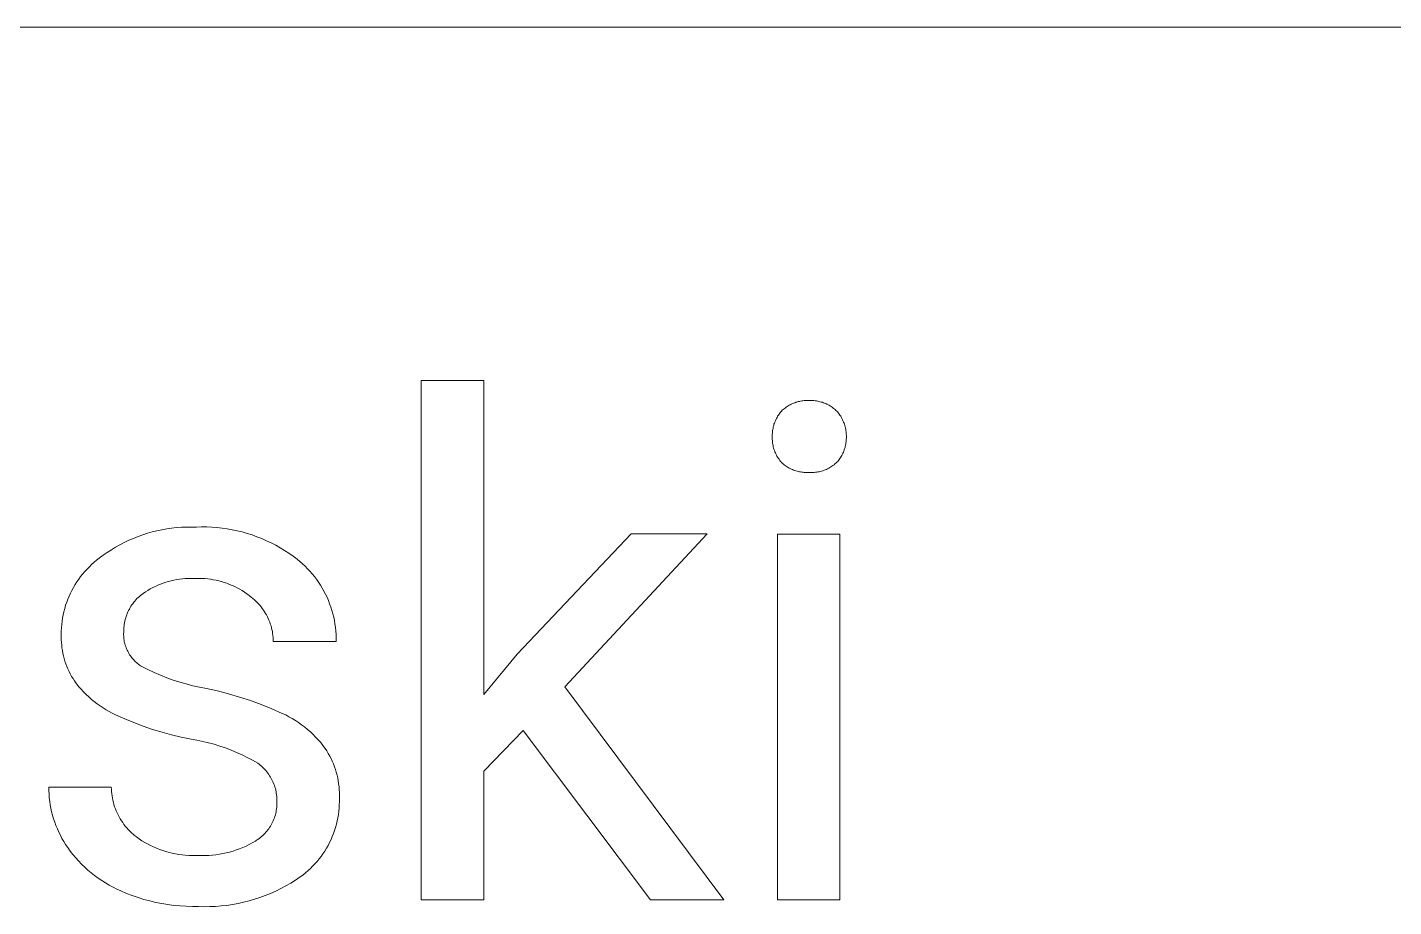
# Model space of a CAD drawing. Header units: millimetres. Extents: x 3269 to 7089, y 1744 to 4413.
# Drawn here: x 6452.7 to 6553.1, y 2106.2 to 2170.8 of the extents above; entities that cross this region are included whole.
import ezdxf

# ---------------------------------------------------------------- set-up
doc = ezdxf.new("R2010")
doc.units = ezdxf.units.MM
doc.header["$MEASUREMENT"] = 0
doc.layers.add('Domyślny', color=7, linetype='Continuous', true_color=0x000000)

msp = doc.modelspace()

# ---------------------------------------------------------------- linework, layer by layer
at = {"layer": 'Domyślny', "color": 18, "lineweight": 15, "true_color": 0x000000}
for p, q in [((7084.91, 2170.83), (5644.93, 2170.83)), ((6481.69, 2106.71), (6481.69, 2144.87)), ((6481.69, 2144.87), (6486.29, 2144.87)), ((6486.29, 2144.87), (6486.29, 2121.8)), ((6508.1, 2142.54), (6508.16, 2142.61)), ((6508.16, 2142.61), (6508.22, 2142.68)), ((6508.22, 2142.68), (6508.29, 2142.74)), ((6508.29, 2142.74), (6508.35, 2142.79)), ((6508.35, 2142.79), (6508.42, 2142.85)), ((6508.42, 2142.85), (6508.5, 2142.9)), ((6508.5, 2142.9), (6508.57, 2142.95)), ((6508.57, 2142.95), (6508.65, 2143)), ((6508.65, 2143), (6508.72, 2143.05)), ((6508.72, 2143.05), (6508.8, 2143.09)), ((6508.8, 2143.09), (6508.88, 2143.13)), ((6508.88, 2143.13), (6508.96, 2143.17)), ((6508.96, 2143.17), (6509.05, 2143.21)), ((6509.05, 2143.21), (6509.13, 2143.24)), ((6509.13, 2143.24), (6509.22, 2143.27)), ((6509.22, 2143.27), (6509.3, 2143.29)), ((6509.3, 2143.29), (6509.39, 2143.32)), ((6509.39, 2143.32), (6509.48, 2143.34)), ((6509.48, 2143.34), (6509.56, 2143.35)), ((6509.56, 2143.35), (6509.65, 2143.37)), ((6509.65, 2143.37), (6509.74, 2143.38)), ((6509.74, 2143.38), (6509.83, 2143.39)), ((6509.83, 2143.39), (6509.92, 2143.39)), ((6509.92, 2143.39), (6510.01, 2143.39)), ((6510.01, 2143.39), (6510.1, 2143.39)), ((6510.1, 2143.39), (6510.19, 2143.39)), ((6510.19, 2143.39), (6510.28, 2143.39)), ((6510.28, 2143.39), (6510.37, 2143.39)), ((6510.37, 2143.39), (6510.46, 2143.39)), ((6510.46, 2143.39), (6510.55, 2143.39)), ((6510.55, 2143.39), (6510.64, 2143.38)), ((6510.64, 2143.38), (6510.73, 2143.37)), ((6510.73, 2143.37), (6510.82, 2143.35)), ((6510.82, 2143.35), (6510.91, 2143.33)), ((6510.91, 2143.33), (6510.99, 2143.31)), ((6510.99, 2143.31), (6511.08, 2143.29)), ((6511.08, 2143.29), (6511.17, 2143.27)), ((6511.17, 2143.27), (6511.25, 2143.24)), ((6511.25, 2143.24), (6511.33, 2143.2)), ((6511.33, 2143.2), (6511.42, 2143.17)), ((6511.42, 2143.17), (6511.5, 2143.13)), ((6511.5, 2143.13), (6511.58, 2143.09)), ((6511.58, 2143.09), (6511.66, 2143.05)), ((6511.66, 2143.05), (6511.74, 2143)), ((6511.74, 2143), (6511.81, 2142.95)), ((6511.81, 2142.95), (6511.88, 2142.9)), ((6511.88, 2142.9), (6511.96, 2142.85)), ((6511.96, 2142.85), (6512.03, 2142.79)), ((6512.03, 2142.79), (6512.1, 2142.74)), ((6512.1, 2142.74), (6512.16, 2142.67)), ((6512.16, 2142.67), (6512.23, 2142.61)), ((6512.23, 2142.61), (6512.29, 2142.54)), ((6507.59, 2141.56), (6507.61, 2141.65)), ((6507.61, 2141.65), (6507.64, 2141.73)), ((6507.64, 2141.73), (6507.68, 2141.82)), ((6507.68, 2141.82), (6507.71, 2141.91)), ((6507.71, 2141.91), (6507.75, 2141.99)), ((6507.75, 2141.99), (6507.79, 2142.07)), ((6507.79, 2142.07), (6507.84, 2142.16)), ((6507.84, 2142.16), (6507.88, 2142.24)), ((6507.88, 2142.24), (6507.93, 2142.32)), ((6507.93, 2142.32), (6507.98, 2142.39)), ((6507.98, 2142.39), (6508.04, 2142.47)), ((6508.04, 2142.47), (6508.1, 2142.54)), ((6512.29, 2142.54), (6512.35, 2142.47)), ((6512.35, 2142.47), (6512.4, 2142.39)), ((6512.4, 2142.39), (6512.46, 2142.32)), ((6512.46, 2142.32), (6512.51, 2142.24)), ((6512.51, 2142.24), (6512.56, 2142.16)), ((6512.56, 2142.16), (6512.6, 2142.08)), ((6512.6, 2142.08), (6512.64, 2141.99)), ((6512.64, 2141.99), (6512.68, 2141.91)), ((6512.68, 2141.91), (6512.72, 2141.82)), ((6512.72, 2141.82), (6512.76, 2141.74)), ((6512.76, 2141.74), (6512.79, 2141.65)), ((6512.79, 2141.65), (6512.81, 2141.56)), ((6507.48, 2140.92), (6507.49, 2141.01)), ((6507.48, 2140.82), (6507.48, 2140.92)), ((6507.48, 2140.73), (6507.48, 2140.82)), ((6507.48, 2140.64), (6507.48, 2140.73)), ((6507.48, 2140.54), (6507.48, 2140.64)), ((6507.49, 2141.01), (6507.5, 2141.1)), ((6507.5, 2141.1), (6507.51, 2141.19)), ((6507.51, 2141.19), (6507.52, 2141.28)), ((6507.52, 2141.28), (6507.54, 2141.38)), ((6507.54, 2141.38), (6507.56, 2141.47)), ((6507.56, 2141.47), (6507.59, 2141.56)), ((6512.81, 2141.56), (6512.84, 2141.47)), ((6512.84, 2141.47), (6512.86, 2141.38)), ((6512.86, 2141.38), (6512.88, 2141.29)), ((6512.88, 2141.29), (6512.9, 2141.2)), ((6512.9, 2141.2), (6512.91, 2141.1)), ((6512.91, 2141.1), (6512.92, 2141.01)), ((6512.92, 2141.01), (6512.92, 2140.92)), ((6512.92, 2140.92), (6512.93, 2140.82)), ((6512.93, 2140.64), (6512.92, 2140.55)), ((6512.93, 2140.82), (6512.93, 2140.73)), ((6512.93, 2140.73), (6512.93, 2140.64)), ((6507.49, 2140.45), (6507.48, 2140.54)), ((6507.5, 2140.36), (6507.49, 2140.45)), ((6507.51, 2140.27), (6507.5, 2140.36)), ((6507.52, 2140.18), (6507.51, 2140.27)), ((6507.54, 2140.09), (6507.52, 2140.18)), ((6507.56, 2140), (6507.54, 2140.09)), ((6507.58, 2139.91), (6507.56, 2140)), ((6507.61, 2139.82), (6507.58, 2139.91)), ((6507.64, 2139.73), (6507.61, 2139.82)), ((6507.67, 2139.64), (6507.64, 2139.73)), ((6507.71, 2139.56), (6507.67, 2139.64)), ((6512.71, 2139.6), (6512.67, 2139.52)), ((6512.74, 2139.68), (6512.71, 2139.6)), ((6512.77, 2139.77), (6512.74, 2139.68)), ((6512.8, 2139.85), (6512.77, 2139.77)), ((6512.83, 2139.94), (6512.8, 2139.85)), ((6512.85, 2140.02), (6512.83, 2139.94)), ((6512.87, 2140.11), (6512.85, 2140.02)), ((6512.89, 2140.2), (6512.87, 2140.11)), ((6512.9, 2140.29), (6512.89, 2140.2)), ((6512.91, 2140.37), (6512.9, 2140.29)), ((6512.92, 2140.46), (6512.91, 2140.37)), ((6512.92, 2140.55), (6512.92, 2140.46)), ((6507.75, 2139.47), (6507.71, 2139.56)), ((6507.79, 2139.39), (6507.75, 2139.47)), ((6507.83, 2139.31), (6507.79, 2139.39)), ((6507.88, 2139.23), (6507.83, 2139.31)), ((6507.93, 2139.15), (6507.88, 2139.23)), ((6507.98, 2139.08), (6507.93, 2139.15)), ((6508.04, 2139), (6507.98, 2139.08)), ((6508.1, 2138.93), (6508.04, 2139)), ((6508.16, 2138.86), (6508.1, 2138.93)), ((6508.22, 2138.8), (6508.16, 2138.86)), ((6508.29, 2138.74), (6508.22, 2138.8)), ((6508.36, 2138.68), (6508.29, 2138.74)), ((6508.43, 2138.63), (6508.36, 2138.68)), ((6508.5, 2138.58), (6508.43, 2138.63)), ((6508.58, 2138.53), (6508.5, 2138.58)), ((6511.87, 2138.57), (6511.79, 2138.52)), ((6511.94, 2138.62), (6511.87, 2138.57)), ((6512.02, 2138.68), (6511.94, 2138.62)), ((6512.09, 2138.74), (6512.02, 2138.68)), ((6512.16, 2138.8), (6512.09, 2138.74)), ((6512.23, 2138.86), (6512.16, 2138.8)), ((6512.29, 2138.93), (6512.23, 2138.86)), ((6512.34, 2138.99), (6512.29, 2138.93)), ((6512.4, 2139.06), (6512.34, 2138.99)), ((6512.45, 2139.14), (6512.4, 2139.06)), ((6512.5, 2139.21), (6512.45, 2139.14)), ((6512.55, 2139.29), (6512.5, 2139.21)), ((6512.59, 2139.36), (6512.55, 2139.29)), ((6512.63, 2139.44), (6512.59, 2139.36)), ((6512.67, 2139.52), (6512.63, 2139.44)), ((6508.65, 2138.48), (6508.58, 2138.53)), ((6508.73, 2138.44), (6508.65, 2138.48)), ((6508.81, 2138.4), (6508.73, 2138.44)), ((6508.89, 2138.36), (6508.81, 2138.4)), ((6508.97, 2138.32), (6508.89, 2138.36)), ((6509.05, 2138.29), (6508.97, 2138.32)), ((6509.14, 2138.26), (6509.05, 2138.29)), ((6509.22, 2138.23), (6509.14, 2138.26)), ((6509.31, 2138.21), (6509.22, 2138.23)), ((6509.39, 2138.18), (6509.31, 2138.21)), ((6509.48, 2138.17), (6509.39, 2138.18)), ((6509.57, 2138.15), (6509.48, 2138.17)), ((6509.66, 2138.14), (6509.57, 2138.15)), ((6509.75, 2138.13), (6509.66, 2138.14)), ((6509.83, 2138.12), (6509.75, 2138.13)), ((6509.92, 2138.12), (6509.83, 2138.12)), ((6510.01, 2138.11), (6509.92, 2138.12)), ((6510.1, 2138.12), (6510.01, 2138.11)), ((6510.19, 2138.12), (6510.1, 2138.12)), ((6510.28, 2138.12), (6510.19, 2138.12)), ((6510.38, 2138.12), (6510.28, 2138.12)), ((6510.47, 2138.12), (6510.38, 2138.12)), ((6510.56, 2138.12), (6510.47, 2138.12)), ((6510.65, 2138.13), (6510.56, 2138.12)), ((6510.75, 2138.14), (6510.65, 2138.13)), ((6510.84, 2138.16), (6510.75, 2138.14)), ((6510.93, 2138.17), (6510.84, 2138.16)), ((6511.02, 2138.19), (6510.93, 2138.17)), ((6511.11, 2138.22), (6511.02, 2138.19)), ((6511.2, 2138.24), (6511.11, 2138.22)), ((6511.29, 2138.27), (6511.2, 2138.24)), ((6511.37, 2138.31), (6511.29, 2138.27)), ((6511.46, 2138.34), (6511.37, 2138.31)), ((6511.54, 2138.38), (6511.46, 2138.34)), ((6511.63, 2138.43), (6511.54, 2138.38)), ((6511.71, 2138.47), (6511.63, 2138.43)), ((6511.79, 2138.52), (6511.71, 2138.47)), ((6461.22, 2133.53), (6461.57, 2133.64)), ((6461.57, 2133.64), (6461.92, 2133.74)), ((6461.92, 2133.74), (6462.27, 2133.83)), ((6462.27, 2133.83), (6462.63, 2133.9)), ((6462.63, 2133.9), (6462.99, 2133.97)), ((6462.99, 2133.97), (6463.35, 2134.02)), ((6463.35, 2134.02), (6463.71, 2134.06)), ((6463.71, 2134.06), (6464.08, 2134.09)), ((6464.08, 2134.09), (6464.44, 2134.1)), ((6464.44, 2134.1), (6464.81, 2134.1)), ((6464.81, 2134.1), (6465.17, 2134.1)), ((6465.17, 2134.1), (6465.55, 2134.11)), ((6465.55, 2134.11), (6465.93, 2134.11)), ((6465.93, 2134.11), (6466.3, 2134.09)), ((6466.3, 2134.09), (6466.68, 2134.06)), ((6466.68, 2134.06), (6467.06, 2134.02)), ((6467.06, 2134.02), (6467.43, 2133.97)), ((6467.43, 2133.97), (6467.8, 2133.9)), ((6467.8, 2133.9), (6468.17, 2133.83)), ((6468.17, 2133.83), (6468.54, 2133.74)), ((6468.54, 2133.74), (6468.9, 2133.63)), ((6468.9, 2133.63), (6469.26, 2133.52)), ((6488.75, 2124.75), (6497.12, 2133.6)), ((6502.71, 2133.6), (6492.25, 2122.37)), ((6497.12, 2133.6), (6502.71, 2133.6)), ((6507.86, 2106.71), (6507.86, 2133.59)), ((6507.86, 2133.59), (6512.46, 2133.59)), ((6512.46, 2133.59), (6512.46, 2106.71)), ((6458.92, 2132.43), (6459.23, 2132.62)), ((6459.23, 2132.62), (6459.55, 2132.8)), ((6459.55, 2132.8), (6459.87, 2132.97)), ((6459.87, 2132.97), (6460.2, 2133.13)), ((6460.2, 2133.13), (6460.54, 2133.27)), ((6460.54, 2133.27), (6460.88, 2133.41)), ((6460.88, 2133.41), (6461.22, 2133.53)), ((6469.26, 2133.52), (6469.62, 2133.39)), ((6469.62, 2133.39), (6469.97, 2133.25)), ((6469.97, 2133.25), (6470.32, 2133.1)), ((6470.32, 2133.1), (6470.66, 2132.94)), ((6470.66, 2132.94), (6471, 2132.76)), ((6471, 2132.76), (6471.32, 2132.58)), ((6471.32, 2132.58), (6471.65, 2132.38)), ((6457.65, 2131.51), (6457.83, 2131.66)), ((6457.83, 2131.66), (6458.02, 2131.81)), ((6458.02, 2131.81), (6458.31, 2132.03)), ((6458.31, 2132.03), (6458.61, 2132.23)), ((6458.61, 2132.23), (6458.92, 2132.43)), ((6471.65, 2132.38), (6471.96, 2132.18)), ((6471.96, 2132.18), (6472.27, 2131.96)), ((6472.27, 2131.96), (6472.57, 2131.73)), ((6472.57, 2131.73), (6472.77, 2131.57)), ((6472.77, 2131.57), (6472.97, 2131.4)), ((6456.66, 2130.46), (6456.81, 2130.65)), ((6456.81, 2130.65), (6456.97, 2130.83)), ((6456.97, 2130.83), (6457.13, 2131.01)), ((6457.13, 2131.01), (6457.3, 2131.18)), ((6457.3, 2131.18), (6457.47, 2131.35)), ((6457.47, 2131.35), (6457.65, 2131.51)), ((6472.97, 2131.4), (6473.15, 2131.23)), ((6473.15, 2131.23), (6473.33, 2131.04)), ((6473.33, 2131.04), (6473.51, 2130.86)), ((6473.51, 2130.86), (6473.68, 2130.66)), ((6473.68, 2130.66), (6473.84, 2130.46)), ((6456.02, 2129.45), (6456.13, 2129.66)), ((6456.13, 2129.66), (6456.26, 2129.87)), ((6456.26, 2129.87), (6456.39, 2130.07)), ((6456.39, 2130.07), (6456.52, 2130.27)), ((6456.52, 2130.27), (6456.66, 2130.46)), ((6461.78, 2129.55), (6461.6, 2129.45)), ((6461.96, 2129.65), (6461.78, 2129.55)), ((6462.15, 2129.74), (6461.96, 2129.65)), ((6462.34, 2129.83), (6462.15, 2129.74)), ((6462.53, 2129.91), (6462.34, 2129.83)), ((6462.72, 2129.98), (6462.53, 2129.91)), ((6462.92, 2130.04), (6462.72, 2129.98)), ((6463.12, 2130.1), (6462.92, 2130.04)), ((6463.32, 2130.15), (6463.12, 2130.1)), ((6463.52, 2130.2), (6463.32, 2130.15)), ((6463.73, 2130.24), (6463.52, 2130.2)), ((6463.93, 2130.27), (6463.73, 2130.24)), ((6464.14, 2130.3), (6463.93, 2130.27)), ((6464.34, 2130.31), (6464.14, 2130.3)), ((6464.55, 2130.33), (6464.34, 2130.31)), ((6464.76, 2130.33), (6464.55, 2130.33)), ((6464.96, 2130.33), (6464.76, 2130.33)), ((6465.17, 2130.32), (6464.96, 2130.33)), ((6465.38, 2130.32), (6465.17, 2130.32)), ((6465.59, 2130.32), (6465.38, 2130.32)), ((6465.79, 2130.31), (6465.59, 2130.32)), ((6466, 2130.29), (6465.79, 2130.31)), ((6466.21, 2130.26), (6466, 2130.29)), ((6466.41, 2130.23), (6466.21, 2130.26)), ((6466.61, 2130.19), (6466.41, 2130.23)), ((6466.82, 2130.15), (6466.61, 2130.19)), ((6467.02, 2130.09), (6466.82, 2130.15)), ((6467.21, 2130.03), (6467.02, 2130.09)), ((6467.41, 2129.97), (6467.21, 2130.03)), ((6467.61, 2129.89), (6467.41, 2129.97)), ((6467.8, 2129.81), (6467.61, 2129.89)), ((6467.98, 2129.73), (6467.8, 2129.81)), ((6468.17, 2129.63), (6467.98, 2129.73)), ((6468.35, 2129.53), (6468.17, 2129.63)), ((6468.53, 2129.43), (6468.35, 2129.53)), ((6473.84, 2130.46), (6473.99, 2130.26)), ((6473.99, 2130.26), (6474.14, 2130.05)), ((6474.14, 2130.05), (6474.28, 2129.84)), ((6474.28, 2129.84), (6474.42, 2129.62)), ((6474.42, 2129.62), (6474.54, 2129.39)), ((6455.56, 2128.35), (6455.64, 2128.57)), ((6455.64, 2128.57), (6455.72, 2128.8)), ((6455.72, 2128.8), (6455.81, 2129.02)), ((6455.81, 2129.02), (6455.91, 2129.24)), ((6455.91, 2129.24), (6456.02, 2129.45)), ((6460.57, 2128.57), (6460.5, 2128.47)), ((6460.64, 2128.66), (6460.57, 2128.57)), ((6460.72, 2128.75), (6460.64, 2128.66)), ((6460.8, 2128.84), (6460.72, 2128.75)), ((6460.89, 2128.92), (6460.8, 2128.84)), ((6460.98, 2129), (6460.89, 2128.92)), ((6461.07, 2129.08), (6460.98, 2129)), ((6461.16, 2129.15), (6461.07, 2129.08)), ((6461.25, 2129.22), (6461.16, 2129.15)), ((6461.43, 2129.34), (6461.25, 2129.22)), ((6461.6, 2129.45), (6461.43, 2129.34)), ((6468.7, 2129.32), (6468.53, 2129.43)), ((6468.88, 2129.2), (6468.7, 2129.32)), ((6469.04, 2129.07), (6468.88, 2129.2)), ((6469.2, 2128.94), (6469.04, 2129.07)), ((6469.32, 2128.85), (6469.2, 2128.94)), ((6469.43, 2128.76), (6469.32, 2128.85)), ((6469.53, 2128.66), (6469.43, 2128.76)), ((6469.63, 2128.56), (6469.53, 2128.66)), ((6469.73, 2128.46), (6469.63, 2128.56)), ((6474.54, 2129.39), (6474.66, 2129.17)), ((6474.66, 2129.17), (6474.77, 2128.94)), ((6474.77, 2128.94), (6474.87, 2128.7)), ((6474.87, 2128.7), (6474.96, 2128.46)), ((6455.34, 2127.41), (6455.38, 2127.65)), ((6455.38, 2127.65), (6455.43, 2127.88)), ((6455.43, 2127.88), (6455.49, 2128.12)), ((6455.49, 2128.12), (6455.56, 2128.35)), ((6460.01, 2127.53), (6459.97, 2127.42)), ((6460.05, 2127.64), (6460.01, 2127.53)), ((6460.09, 2127.75), (6460.05, 2127.64)), ((6460.14, 2127.86), (6460.09, 2127.75)), ((6460.19, 2127.97), (6460.14, 2127.86)), ((6460.24, 2128.07), (6460.19, 2127.97)), ((6460.3, 2128.18), (6460.24, 2128.07)), ((6460.36, 2128.28), (6460.3, 2128.18)), ((6460.43, 2128.38), (6460.36, 2128.28)), ((6460.5, 2128.47), (6460.43, 2128.38)), ((6469.83, 2128.35), (6469.73, 2128.46)), ((6469.92, 2128.24), (6469.83, 2128.35)), ((6470.01, 2128.12), (6469.92, 2128.24)), ((6470.09, 2128), (6470.01, 2128.12)), ((6470.17, 2127.88), (6470.09, 2128)), ((6470.25, 2127.76), (6470.17, 2127.88)), ((6470.32, 2127.64), (6470.25, 2127.76)), ((6470.38, 2127.51), (6470.32, 2127.64)), ((6474.96, 2128.46), (6475.05, 2128.22)), ((6475.05, 2128.22), (6475.13, 2127.98)), ((6475.13, 2127.98), (6475.2, 2127.73)), ((6475.2, 2127.73), (6475.26, 2127.48)), ((6455.24, 2126.46), (6455.25, 2126.7)), ((6455.25, 2126.7), (6455.27, 2126.94)), ((6455.27, 2126.94), (6455.3, 2127.18)), ((6455.3, 2127.18), (6455.34, 2127.41)), ((6459.84, 2126.72), (6459.83, 2126.6)), ((6459.83, 2126.6), (6459.83, 2126.48)), ((6459.85, 2126.84), (6459.84, 2126.72)), ((6459.87, 2126.95), (6459.85, 2126.84)), ((6459.89, 2127.07), (6459.87, 2126.95)), ((6459.91, 2127.19), (6459.89, 2127.07)), ((6459.94, 2127.3), (6459.91, 2127.19)), ((6459.97, 2127.42), (6459.94, 2127.3)), ((6470.45, 2127.38), (6470.38, 2127.51)), ((6470.5, 2127.25), (6470.45, 2127.38)), ((6470.56, 2127.11), (6470.5, 2127.25)), ((6470.6, 2126.98), (6470.56, 2127.11)), ((6470.65, 2126.84), (6470.6, 2126.98)), ((6470.69, 2126.7), (6470.65, 2126.84)), ((6470.72, 2126.56), (6470.69, 2126.7)), ((6470.75, 2126.42), (6470.72, 2126.56)), ((6475.26, 2127.48), (6475.31, 2127.23)), ((6475.31, 2127.23), (6475.35, 2126.98)), ((6475.35, 2126.98), (6475.39, 2126.72)), ((6475.39, 2126.72), (6475.41, 2126.47)), ((6455.23, 2126.02), (6455.24, 2126.22)), ((6455.24, 2125.82), (6455.23, 2126.02)), ((6455.24, 2126.22), (6455.24, 2126.46)), ((6455.25, 2125.62), (6455.24, 2125.82)), ((6455.27, 2125.42), (6455.25, 2125.62)), ((6459.83, 2126.36), (6459.82, 2126.27)), ((6459.82, 2126.27), (6459.82, 2126.17)), ((6459.82, 2126.17), (6459.83, 2126.07)), ((6459.83, 2126.48), (6459.83, 2126.36)), ((6459.83, 2126.07), (6459.83, 2125.98)), ((6459.83, 2125.98), (6459.84, 2125.88)), ((6459.84, 2125.88), (6459.86, 2125.79)), ((6459.86, 2125.79), (6459.87, 2125.69)), ((6459.87, 2125.69), (6459.89, 2125.6)), ((6459.89, 2125.6), (6459.92, 2125.51)), ((6470.77, 2126.27), (6470.75, 2126.42)), ((6470.79, 2126.13), (6470.77, 2126.27)), ((6470.81, 2125.99), (6470.79, 2126.13)), ((6470.81, 2125.84), (6470.81, 2125.99)), ((6470.82, 2125.7), (6470.81, 2125.84)), ((6475.44, 2125.7), (6470.82, 2125.7)), ((6475.41, 2126.47), (6475.43, 2126.21)), ((6475.43, 2126.21), (6475.44, 2125.96)), ((6475.44, 2125.96), (6475.44, 2125.7)), ((6455.29, 2125.22), (6455.27, 2125.42)), ((6455.32, 2125.02), (6455.29, 2125.22)), ((6455.36, 2124.82), (6455.32, 2125.02)), ((6455.41, 2124.63), (6455.36, 2124.82)), ((6455.46, 2124.43), (6455.41, 2124.63)), ((6459.92, 2125.51), (6459.94, 2125.41)), ((6459.94, 2125.41), (6459.97, 2125.32)), ((6459.97, 2125.32), (6460.01, 2125.23)), ((6460.01, 2125.23), (6460.04, 2125.14)), ((6460.04, 2125.14), (6460.08, 2125.06)), ((6460.08, 2125.06), (6460.12, 2124.97)), ((6460.12, 2124.97), (6460.17, 2124.88)), ((6460.17, 2124.88), (6460.21, 2124.8)), ((6460.21, 2124.8), (6460.26, 2124.72)), ((6460.26, 2124.72), (6460.32, 2124.64)), ((6460.32, 2124.64), (6460.37, 2124.56)), ((6460.37, 2124.56), (6460.43, 2124.49)), ((6486.29, 2121.8), (6488.75, 2124.75)), ((6455.51, 2124.24), (6455.46, 2124.43)), ((6455.58, 2124.05), (6455.51, 2124.24)), ((6455.65, 2123.86), (6455.58, 2124.05)), ((6455.73, 2123.67), (6455.65, 2123.86)), ((6455.81, 2123.49), (6455.73, 2123.67)), ((6460.43, 2124.49), (6460.49, 2124.41)), ((6460.49, 2124.41), (6460.56, 2124.34)), ((6460.56, 2124.34), (6460.63, 2124.27)), ((6460.63, 2124.27), (6460.69, 2124.2)), ((6460.69, 2124.2), (6460.76, 2124.14)), ((6460.76, 2124.14), (6460.84, 2124.08)), ((6460.84, 2124.08), (6460.91, 2124.02)), ((6460.91, 2124.02), (6460.99, 2123.96)), ((6460.99, 2123.96), (6461.07, 2123.91)), ((6461.07, 2123.91), (6461.15, 2123.86)), ((6461.15, 2123.86), (6461.6, 2123.63)), ((6461.6, 2123.63), (6462.06, 2123.41)), ((6455.9, 2123.31), (6455.81, 2123.49)), ((6455.99, 2123.13), (6455.9, 2123.31)), ((6456.1, 2122.96), (6455.99, 2123.13)), ((6456.2, 2122.79), (6456.1, 2122.96)), ((6456.36, 2122.58), (6456.2, 2122.79)), ((6456.53, 2122.37), (6456.36, 2122.58)), ((6462.06, 2123.41), (6462.52, 2123.21)), ((6462.52, 2123.21), (6462.99, 2123.03)), ((6462.99, 2123.03), (6463.46, 2122.86)), ((6463.46, 2122.86), (6463.94, 2122.71)), ((6463.94, 2122.71), (6464.42, 2122.57)), ((6464.42, 2122.57), (6464.91, 2122.44)), ((6456.7, 2122.18), (6456.53, 2122.37)), ((6456.88, 2121.98), (6456.7, 2122.18)), ((6457.07, 2121.8), (6456.88, 2121.98)), ((6457.26, 2121.62), (6457.07, 2121.8)), ((6457.46, 2121.44), (6457.26, 2121.62)), ((6464.91, 2122.44), (6465.4, 2122.33)), ((6465.4, 2122.33), (6465.9, 2122.24)), ((6465.9, 2122.24), (6466.72, 2122.06)), ((6466.72, 2122.06), (6467.53, 2121.85)), ((6467.53, 2121.85), (6468.34, 2121.61)), ((6468.34, 2121.61), (6469.14, 2121.35)), ((6492.25, 2122.37), (6503.93, 2106.71)), ((6457.66, 2121.27), (6457.46, 2121.44)), ((6457.87, 2121.11), (6457.66, 2121.27)), ((6458.09, 2120.96), (6457.87, 2121.11)), ((6458.31, 2120.82), (6458.09, 2120.96)), ((6458.53, 2120.68), (6458.31, 2120.82)), ((6458.76, 2120.55), (6458.53, 2120.68)), ((6458.99, 2120.42), (6458.76, 2120.55)), ((6469.14, 2121.35), (6469.93, 2121.06)), ((6469.93, 2121.06), (6470.71, 2120.75)), ((6470.71, 2120.75), (6471.48, 2120.41)), ((6459.23, 2120.31), (6458.99, 2120.42)), ((6459.9, 2120.01), (6459.23, 2120.31)), ((6460.57, 2119.73), (6459.9, 2120.01)), ((6461.26, 2119.47), (6460.57, 2119.73)), ((6471.48, 2120.41), (6471.73, 2120.29)), ((6471.73, 2120.29), (6471.97, 2120.16)), ((6471.97, 2120.16), (6472.21, 2120.03)), ((6472.21, 2120.03), (6472.45, 2119.89)), ((6472.45, 2119.89), (6472.68, 2119.73)), ((6472.68, 2119.73), (6472.9, 2119.57)), ((6472.9, 2119.57), (6473.12, 2119.41)), ((6461.95, 2119.23), (6461.26, 2119.47)), ((6462.65, 2119.02), (6461.95, 2119.23)), ((6463.35, 2118.83), (6462.65, 2119.02)), ((6464.06, 2118.66), (6463.35, 2118.83)), ((6464.78, 2118.51), (6464.06, 2118.66)), ((6465.21, 2118.44), (6464.78, 2118.51)), ((6473.12, 2119.41), (6473.33, 2119.23)), ((6473.33, 2119.23), (6473.54, 2119.05)), ((6473.54, 2119.05), (6473.74, 2118.86)), ((6473.74, 2118.86), (6473.93, 2118.67)), ((6473.93, 2118.67), (6474.12, 2118.47)), ((6489.17, 2119.16), (6486.29, 2116.16)), ((6498.54, 2106.71), (6489.17, 2119.16)), ((6465.63, 2118.35), (6465.21, 2118.44)), ((6466.06, 2118.25), (6465.63, 2118.35)), ((6466.48, 2118.14), (6466.06, 2118.25)), ((6466.9, 2118.01), (6466.48, 2118.14)), ((6467.31, 2117.87), (6466.9, 2118.01)), ((6467.72, 2117.71), (6467.31, 2117.87)), ((6468.12, 2117.54), (6467.72, 2117.71)), ((6468.52, 2117.36), (6468.12, 2117.54)), ((6474.12, 2118.47), (6474.3, 2118.26)), ((6474.3, 2118.26), (6474.47, 2118.05)), ((6474.47, 2118.05), (6474.63, 2117.83)), ((6474.63, 2117.83), (6474.75, 2117.65)), ((6474.75, 2117.65), (6474.86, 2117.46)), ((6468.91, 2117.17), (6468.52, 2117.36)), ((6469.3, 2116.96), (6468.91, 2117.17)), ((6469.67, 2116.75), (6469.3, 2116.96)), ((6469.77, 2116.68), (6469.67, 2116.75)), ((6469.86, 2116.6), (6469.77, 2116.68)), ((6469.95, 2116.53), (6469.86, 2116.6)), ((6470.03, 2116.45), (6469.95, 2116.53)), ((6474.86, 2117.46), (6474.97, 2117.27)), ((6474.97, 2117.27), (6475.06, 2117.08)), ((6475.06, 2117.08), (6475.15, 2116.89)), ((6475.15, 2116.89), (6475.24, 2116.69)), ((6475.24, 2116.69), (6475.31, 2116.49)), ((6475.31, 2116.49), (6475.38, 2116.28)), ((6470.11, 2116.37), (6470.03, 2116.45)), ((6470.19, 2116.28), (6470.11, 2116.37)), ((6470.27, 2116.2), (6470.19, 2116.28)), ((6470.34, 2116.11), (6470.27, 2116.2)), ((6470.42, 2116.02), (6470.34, 2116.11)), ((6470.48, 2115.92), (6470.42, 2116.02)), ((6470.55, 2115.83), (6470.48, 2115.92)), ((6470.61, 2115.73), (6470.55, 2115.83)), ((6470.67, 2115.63), (6470.61, 2115.73)), ((6470.72, 2115.53), (6470.67, 2115.63)), ((6470.77, 2115.42), (6470.72, 2115.53)), ((6475.38, 2116.28), (6475.45, 2116.08)), ((6475.45, 2116.08), (6475.5, 2115.87)), ((6475.5, 2115.87), (6475.55, 2115.66)), ((6475.55, 2115.66), (6475.59, 2115.45)), ((6486.29, 2116.16), (6486.29, 2106.71)), ((6454.32, 2114.73), (6454.32, 2114.99)), ((6454.32, 2114.99), (6458.91, 2114.99)), ((6454.34, 2114.47), (6454.32, 2114.73)), ((6458.91, 2114.99), (6458.92, 2114.83)), ((6458.92, 2114.83), (6458.93, 2114.66)), ((6458.93, 2114.66), (6458.95, 2114.5)), ((6458.95, 2114.5), (6458.97, 2114.34)), ((6470.82, 2115.32), (6470.77, 2115.42)), ((6470.86, 2115.21), (6470.82, 2115.32)), ((6470.9, 2115.1), (6470.86, 2115.21)), ((6470.94, 2114.99), (6470.9, 2115.1)), ((6470.97, 2114.88), (6470.94, 2114.99)), ((6471, 2114.77), (6470.97, 2114.88)), ((6471.02, 2114.65), (6471, 2114.77)), ((6471.04, 2114.54), (6471.02, 2114.65)), ((6471.06, 2114.42), (6471.04, 2114.54)), ((6475.59, 2115.45), (6475.62, 2115.24)), ((6475.62, 2115.24), (6475.65, 2115.02)), ((6475.65, 2115.02), (6475.67, 2114.81)), ((6475.67, 2114.81), (6475.68, 2114.59)), ((6475.68, 2114.59), (6475.68, 2114.38)), ((6454.36, 2114.2), (6454.34, 2114.47)), ((6454.39, 2113.94), (6454.36, 2114.2)), ((6454.43, 2113.68), (6454.39, 2113.94)), ((6454.48, 2113.43), (6454.43, 2113.68)), ((6458.97, 2114.34), (6459, 2114.18)), ((6459, 2114.18), (6459.03, 2114.02)), ((6459.03, 2114.02), (6459.07, 2113.86)), ((6459.07, 2113.86), (6459.11, 2113.7)), ((6459.11, 2113.7), (6459.16, 2113.55)), ((6459.16, 2113.55), (6459.22, 2113.4)), ((6471.07, 2114.31), (6471.06, 2114.42)), ((6471.06, 2113.39), (6471.07, 2113.51)), ((6471.08, 2114.19), (6471.07, 2114.31)), ((6471.07, 2113.51), (6471.08, 2113.62)), ((6471.09, 2114.08), (6471.08, 2114.19)), ((6471.08, 2113.62), (6471.09, 2113.73)), ((6471.09, 2113.96), (6471.09, 2114.08)), ((6471.09, 2113.84), (6471.09, 2113.96)), ((6471.09, 2113.73), (6471.09, 2113.84)), ((6475.67, 2113.68), (6475.66, 2113.44)), ((6475.68, 2113.92), (6475.67, 2113.68)), ((6475.68, 2114.38), (6475.68, 2114.16)), ((6475.68, 2114.16), (6475.68, 2113.92)), ((6454.53, 2113.17), (6454.48, 2113.43)), ((6454.6, 2112.92), (6454.53, 2113.17)), ((6454.67, 2112.66), (6454.6, 2112.92)), ((6454.76, 2112.41), (6454.67, 2112.66)), ((6459.22, 2113.4), (6459.28, 2113.24)), ((6459.28, 2113.24), (6459.35, 2113.09)), ((6459.35, 2113.09), (6459.42, 2112.95)), ((6459.42, 2112.95), (6459.49, 2112.8)), ((6459.49, 2112.8), (6459.57, 2112.66)), ((6459.57, 2112.66), (6459.66, 2112.52)), ((6459.66, 2112.52), (6459.75, 2112.39)), ((6470.77, 2112.42), (6470.82, 2112.52)), ((6470.82, 2112.52), (6470.86, 2112.63)), ((6470.86, 2112.63), (6470.9, 2112.73)), ((6470.9, 2112.73), (6470.94, 2112.84)), ((6470.94, 2112.84), (6470.97, 2112.95)), ((6470.97, 2112.95), (6471, 2113.06)), ((6471, 2113.06), (6471.02, 2113.17)), ((6471.02, 2113.17), (6471.04, 2113.28)), ((6471.04, 2113.28), (6471.06, 2113.39)), ((6475.51, 2112.5), (6475.46, 2112.26)), ((6475.56, 2112.73), (6475.51, 2112.5)), ((6475.6, 2112.97), (6475.56, 2112.73)), ((6475.63, 2113.21), (6475.6, 2112.97)), ((6475.66, 2113.44), (6475.63, 2113.21)), ((6454.85, 2112.17), (6454.76, 2112.41)), ((6454.95, 2111.93), (6454.85, 2112.17)), ((6455.05, 2111.69), (6454.95, 2111.93)), ((6455.17, 2111.45), (6455.05, 2111.69)), ((6459.75, 2112.39), (6459.84, 2112.25)), ((6459.84, 2112.25), (6459.94, 2112.12)), ((6459.94, 2112.12), (6460.05, 2112)), ((6460.05, 2112), (6460.16, 2111.88)), ((6460.16, 2111.88), (6460.27, 2111.76)), ((6460.27, 2111.76), (6460.39, 2111.64)), ((6460.39, 2111.64), (6460.51, 2111.53)), ((6460.51, 2111.53), (6460.63, 2111.43)), ((6470.04, 2111.43), (6470.12, 2111.5)), ((6470.12, 2111.5), (6470.2, 2111.58)), ((6470.2, 2111.58), (6470.28, 2111.67)), ((6470.28, 2111.67), (6470.35, 2111.75)), ((6470.35, 2111.75), (6470.42, 2111.84)), ((6470.42, 2111.84), (6470.49, 2111.93)), ((6470.49, 2111.93), (6470.55, 2112.03)), ((6470.55, 2112.03), (6470.61, 2112.12)), ((6470.61, 2112.12), (6470.67, 2112.22)), ((6470.67, 2112.22), (6470.72, 2112.32)), ((6470.72, 2112.32), (6470.77, 2112.42)), ((6475.24, 2111.58), (6475.15, 2111.36)), ((6475.32, 2111.8), (6475.24, 2111.58)), ((6475.39, 2112.03), (6475.32, 2111.8)), ((6475.46, 2112.26), (6475.39, 2112.03)), ((6455.29, 2111.22), (6455.17, 2111.45)), ((6455.42, 2110.99), (6455.29, 2111.22)), ((6455.56, 2110.77), (6455.42, 2110.99)), ((6455.71, 2110.55), (6455.56, 2110.77)), ((6455.89, 2110.29), (6455.71, 2110.55)), ((6460.63, 2111.43), (6460.76, 2111.33)), ((6460.76, 2111.33), (6460.96, 2111.19)), ((6460.96, 2111.19), (6461.16, 2111.05)), ((6461.16, 2111.05), (6461.37, 2110.93)), ((6461.37, 2110.93), (6461.58, 2110.81)), ((6461.58, 2110.81), (6461.79, 2110.7)), ((6461.79, 2110.7), (6462.01, 2110.6)), ((6462.01, 2110.6), (6462.24, 2110.5)), ((6462.24, 2110.5), (6462.46, 2110.41)), ((6468.1, 2110.37), (6468.34, 2110.46)), ((6468.34, 2110.46), (6468.58, 2110.55)), ((6468.58, 2110.55), (6468.82, 2110.66)), ((6468.82, 2110.66), (6469.05, 2110.77)), ((6469.05, 2110.77), (6469.27, 2110.89)), ((6469.27, 2110.89), (6469.5, 2111.02)), ((6469.5, 2111.02), (6469.59, 2111.08)), ((6469.59, 2111.08), (6469.69, 2111.14)), ((6469.69, 2111.14), (6469.78, 2111.21)), ((6469.78, 2111.21), (6469.87, 2111.28)), ((6469.87, 2111.28), (6469.96, 2111.35)), ((6469.96, 2111.35), (6470.04, 2111.43)), ((6474.73, 2110.5), (6474.6, 2110.29)), ((6474.84, 2110.71), (6474.73, 2110.5)), ((6474.95, 2110.92), (6474.84, 2110.71)), ((6475.06, 2111.14), (6474.95, 2110.92)), ((6475.15, 2111.36), (6475.06, 2111.14)), ((6456.09, 2110.04), (6455.89, 2110.29)), ((6456.3, 2109.8), (6456.09, 2110.04)), ((6456.51, 2109.56), (6456.3, 2109.8)), ((6456.73, 2109.33), (6456.51, 2109.56)), ((6462.46, 2110.41), (6462.69, 2110.33)), ((6462.69, 2110.33), (6462.92, 2110.26)), ((6462.92, 2110.26), (6463.16, 2110.19)), ((6463.16, 2110.19), (6463.39, 2110.13)), ((6463.39, 2110.13), (6463.63, 2110.08)), ((6463.63, 2110.08), (6463.87, 2110.04)), ((6463.87, 2110.04), (6464.11, 2110.01)), ((6464.11, 2110.01), (6464.35, 2109.98)), ((6464.35, 2109.98), (6464.6, 2109.97)), ((6464.6, 2109.97), (6464.84, 2109.96)), ((6464.84, 2109.96), (6465.08, 2109.96)), ((6465.08, 2109.96), (6465.32, 2109.97)), ((6465.32, 2109.97), (6465.58, 2109.96)), ((6465.58, 2109.96), (6465.84, 2109.96)), ((6465.84, 2109.96), (6466.09, 2109.97)), ((6466.09, 2109.97), (6466.35, 2109.99)), ((6466.35, 2109.99), (6466.6, 2110.02)), ((6466.6, 2110.02), (6466.86, 2110.06)), ((6466.86, 2110.06), (6467.11, 2110.1)), ((6467.11, 2110.1), (6467.36, 2110.16)), ((6467.36, 2110.16), (6467.61, 2110.22)), ((6467.61, 2110.22), (6467.86, 2110.29)), ((6467.86, 2110.29), (6468.1, 2110.37)), ((6474.03, 2109.52), (6473.87, 2109.34)), ((6474.19, 2109.71), (6474.03, 2109.52)), ((6474.33, 2109.9), (6474.19, 2109.71)), ((6474.47, 2110.09), (6474.33, 2109.9)), ((6474.6, 2110.29), (6474.47, 2110.09)), ((6456.96, 2109.11), (6456.73, 2109.33)), ((6457.2, 2108.89), (6456.96, 2109.11)), ((6457.44, 2108.69), (6457.2, 2108.89)), ((6457.69, 2108.49), (6457.44, 2108.69)), ((6457.95, 2108.3), (6457.69, 2108.49)), ((6473, 2108.53), (6472.8, 2108.39)), ((6473.18, 2108.68), (6473, 2108.53)), ((6473.36, 2108.84), (6473.18, 2108.68)), ((6473.54, 2109), (6473.36, 2108.84)), ((6473.71, 2109.17), (6473.54, 2109)), ((6473.87, 2109.34), (6473.71, 2109.17)), ((6458.21, 2108.12), (6457.95, 2108.3)), ((6458.48, 2107.95), (6458.21, 2108.12)), ((6458.76, 2107.79), (6458.48, 2107.95)), ((6459.04, 2107.63), (6458.76, 2107.79)), ((6459.32, 2107.49), (6459.04, 2107.63)), ((6459.61, 2107.36), (6459.32, 2107.49)), ((6471.37, 2107.53), (6471, 2107.35)), ((6471.74, 2107.73), (6471.37, 2107.53)), ((6472.1, 2107.94), (6471.74, 2107.73)), ((6472.46, 2108.16), (6472.1, 2107.94)), ((6472.8, 2108.39), (6472.46, 2108.16)), ((6460.03, 2107.18), (6459.61, 2107.36)), ((6460.45, 2107.02), (6460.03, 2107.18)), ((6460.88, 2106.88), (6460.45, 2107.02)), ((6461.31, 2106.74), (6460.88, 2106.88)), ((6461.75, 2106.63), (6461.31, 2106.74)), ((6462.19, 2106.52), (6461.75, 2106.63)), ((6462.63, 2106.43), (6462.19, 2106.52)), ((6468.23, 2106.44), (6467.82, 2106.36)), ((6468.64, 2106.53), (6468.23, 2106.44)), ((6469.04, 2106.63), (6468.64, 2106.53)), ((6469.44, 2106.75), (6469.04, 2106.63)), ((6469.84, 2106.88), (6469.44, 2106.75)), ((6470.23, 2107.02), (6469.84, 2106.88)), ((6470.62, 2107.18), (6470.23, 2107.02)), ((6471, 2107.35), (6470.62, 2107.18)), ((6486.29, 2106.71), (6481.69, 2106.71)), ((6503.93, 2106.71), (6498.54, 2106.71)), ((6512.46, 2106.71), (6507.86, 2106.71)), ((6463.07, 2106.36), (6462.63, 2106.43)), ((6463.52, 2106.3), (6463.07, 2106.36)), ((6463.97, 2106.26), (6463.52, 2106.3)), ((6464.42, 2106.23), (6463.97, 2106.26)), ((6464.87, 2106.21), (6464.42, 2106.23)), ((6465.32, 2106.21), (6464.87, 2106.21)), ((6465.74, 2106.2), (6465.32, 2106.21)), ((6466.16, 2106.21), (6465.74, 2106.2)), ((6466.57, 2106.22), (6466.16, 2106.21)), ((6466.99, 2106.26), (6466.57, 2106.22)), ((6467.41, 2106.3), (6466.99, 2106.26)), ((6467.82, 2106.36), (6467.41, 2106.3))]:
    msp.add_line(p, q, dxfattribs=at)

doc.saveas('drawing.dxf')
